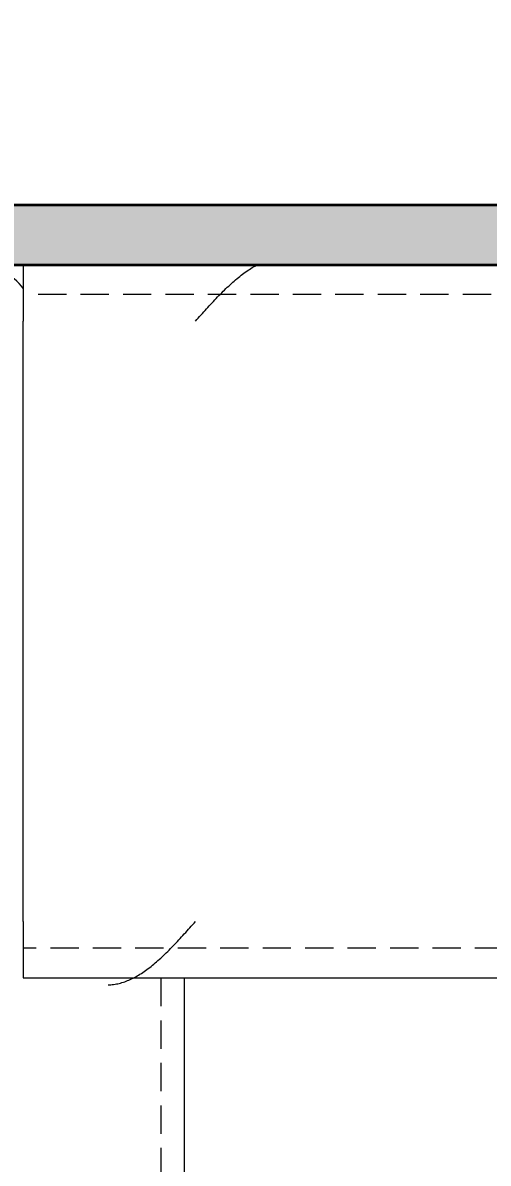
# Model space of a CAD drawing. Header units: centimetres. Extents: x -11896 to 2794, y -437 to 1921.
# Drawn here: x -3514.93 to -3507.1, y 371.74 to 390.93 of the extents above; entities that cross this region are included whole.
import ezdxf

# ---------------------------------------------------------------- set-up
doc = ezdxf.new("R2010")
doc.units = ezdxf.units.CM
doc.linetypes.add('Hidden', pattern=[0.714375, 0.47625, -0.238125])
for name, color, linetype, lineweight in [('A-ANNO-DIMS', 7, 'Continuous', 9), ('A-ANNO-DIMS-100', 7, 'Continuous', 9), ('A-FLOR', 7, 'Continuous', 9), ('S-BEAM', 7, 'Continuous', 9), ('S-COLS', 7, 'Continuous', 9)]:
    doc.layers.add(name, color=color, linetype=linetype, lineweight=lineweight)
doc.styles.add('Century Gothic_1', font='GOTHIC.TTF', dxfattribs={"height": 15})
doc.dimstyles.new('FCA_N_Cotas_E100', dxfattribs={"dimscale": 30.48, "dimtxt": 15.662524, "dimasz": 0.492126, "dimexe": 0.656168, "dimexo": 0.656168, "dimgap": 0.032808, "dimtad": 1, "dimlfac": 0.01, "dimrnd": 0.01, "dimzin": 0, "dimdsep": 46, "dimtxsty": 'Century Gothic_1', "dimblk1": 'OBLIQUE', "dimblk2": 'OBLIQUE', "dimsah": 1, "dimcen": 0.09, "dimdle": 0.656168, "dimazin": 2, "dimtfac": 1, "dimtdec": 4, "dimtix": 1, "dimtmove": 0, "dimatfit": 3, "dimfxl": 1, "dimtvp": 1, "dimtolj": 1, "dimtzin": 0, "dimarcsym": 2})
pattern_1 = [(45, (-5061.785, 712), (-25.1447, 25.1447), []), (45, (-5061.785, 750.1), (-25.1447, 25.1447), [])]

# ---------------------------------------------------------------- blocks, each defined once
blk = doc.blocks.new('FP_37-Sección 2-2')
at = {"layer": 'S-COLS'}
blk.add_line((-4962.871, 94), (-4962.871, 374.859), dxfattribs=at)
blk = doc.blocks.new('HSS Rectangular-Column - 100 x 100 mm-V36-Sección 2-2')
at = {"layer": 'S-COLS', "true_color": 0xc0c0c0}
h = blk.add_hatch(dxfattribs=at)
h.set_pattern_fill('FP_7', color=9, style=0, pattern_type=2)
h.set_pattern_definition(pattern_1)
h.paths.add_polyline_path([(-4964.776, 94), (-4964.776, 374.859), (-4965.589, 374.891), (-4965.7, 375.563), (-4965.877, 375.137), (-4966.549, 374.859), (-4969.82, 374.93), (-4970.32, 375.137), (-4970.599, 375.859), (-4970.966, 375.809), (-4970.966, 94), (-4968.768, 94)])
h.paths.add_polyline_path([(-4967.051, 375.359), (-4966.378, 375.638), (-4966.378, 375.859), (-4969.89, 375.809), (-4969.82, 375.638), (-4969.146, 375.359), (-4968.768, 375.359)])
at = {"layer": 'S-COLS', "linetype": 'Hidden'}
blk.add_line((-4963.271, 374.859), (-4963.271, 94), dxfattribs=at)
at = {"layer": 'S-COLS'}
blk.add_blockref('FP_37-Sección 2-2', (0, 0), dxfattribs=at)
blk = doc.blocks.new('HSS Rectangular - 50 x 120-1656613-Sección 2-2')
at = {"layer": 'S-BEAM'}
blk.add_ellipse((-4966.363, 385.909), major_axis=(0, 0.95), ratio=0.99994, start_param=5.321561, end_param=6.283185, dxfattribs=at)
blk = doc.blocks.new('FP_82-Sección 2-2')
at = {"layer": 'S-BEAM', "color": 9, "true_color": 0xc0c0c0}
for p, q in [((-4961.757, 386.796), (-4961.734, 386.81)), ((-4961.734, 386.81), (-4961.71, 386.824)), ((-4961.71, 386.824), (-4961.687, 386.837)), ((-4961.687, 386.837), (-4961.664, 386.849)), ((-4961.664, 386.849), (-4961.641, 386.861)), ((-4962.014, 386.605), (-4961.99, 386.625)), ((-4961.99, 386.625), (-4961.967, 386.644)), ((-4961.967, 386.644), (-4961.944, 386.663)), ((-4961.944, 386.663), (-4961.92, 386.681)), ((-4961.92, 386.681), (-4961.897, 386.699)), ((-4961.897, 386.699), (-4961.874, 386.716)), ((-4961.874, 386.716), (-4961.85, 386.733)), ((-4961.85, 386.733), (-4961.827, 386.75)), ((-4961.827, 386.75), (-4961.804, 386.765)), ((-4961.804, 386.765), (-4961.78, 386.781)), ((-4961.78, 386.781), (-4961.757, 386.796)), ((-4962.223, 386.412), (-4962.2, 386.434)), ((-4962.2, 386.434), (-4962.177, 386.457)), ((-4962.177, 386.457), (-4962.153, 386.479)), ((-4962.153, 386.479), (-4962.13, 386.501)), ((-4962.13, 386.501), (-4962.107, 386.523)), ((-4962.107, 386.523), (-4962.084, 386.544)), ((-4962.084, 386.544), (-4962.06, 386.565)), ((-4962.06, 386.565), (-4962.037, 386.585)), ((-4962.037, 386.585), (-4962.014, 386.605)), ((-4962.41, 386.218), (-4962.387, 386.243)), ((-4962.387, 386.243), (-4962.363, 386.268)), ((-4962.363, 386.268), (-4962.34, 386.293)), ((-4962.34, 386.293), (-4962.317, 386.317)), ((-4962.317, 386.317), (-4962.293, 386.341)), ((-4962.293, 386.341), (-4962.27, 386.365)), ((-4962.27, 386.365), (-4962.247, 386.388)), ((-4962.247, 386.388), (-4962.223, 386.412)), ((-4962.596, 386.013), (-4962.573, 386.039)), ((-4962.573, 386.039), (-4962.55, 386.065)), ((-4962.55, 386.065), (-4962.527, 386.091)), ((-4962.527, 386.091), (-4962.503, 386.117)), ((-4962.503, 386.117), (-4962.48, 386.142)), ((-4962.48, 386.142), (-4962.457, 386.168)), ((-4962.457, 386.168), (-4962.433, 386.193)), ((-4962.433, 386.193), (-4962.41, 386.218)), ((-4962.69, 385.909), (-4962.666, 385.935)), ((-4962.666, 385.935), (-4962.643, 385.961)), ((-4962.643, 385.961), (-4962.62, 385.987)), ((-4962.62, 385.987), (-4962.596, 386.013))]:
    blk.add_line(p, q, dxfattribs=at)
blk = doc.blocks.new('FP_83-Sección 2-2')
at = {"layer": 'S-BEAM', "color": 9, "true_color": 0xc0c0c0}
for p, q in [((-4962.83, 375.652), (-4962.807, 375.678)), ((-4962.807, 375.678), (-4962.783, 375.704)), ((-4962.783, 375.704), (-4962.76, 375.73)), ((-4962.76, 375.73), (-4962.737, 375.756)), ((-4962.737, 375.756), (-4962.713, 375.783)), ((-4962.713, 375.783), (-4962.69, 375.809)), ((-4962.993, 375.474), (-4962.97, 375.499)), ((-4962.97, 375.499), (-4962.946, 375.524)), ((-4962.946, 375.524), (-4962.923, 375.55)), ((-4962.923, 375.55), (-4962.9, 375.575)), ((-4962.9, 375.575), (-4962.877, 375.601)), ((-4962.877, 375.601), (-4962.853, 375.627)), ((-4962.853, 375.627), (-4962.83, 375.652)), ((-4963.18, 375.283), (-4963.156, 375.306)), ((-4963.156, 375.306), (-4963.133, 375.329)), ((-4963.133, 375.329), (-4963.11, 375.353)), ((-4963.11, 375.353), (-4963.086, 375.377)), ((-4963.086, 375.377), (-4963.063, 375.401)), ((-4963.063, 375.401), (-4963.04, 375.425)), ((-4963.04, 375.425), (-4963.016, 375.45)), ((-4963.016, 375.45), (-4962.993, 375.474)), ((-4963.39, 375.093), (-4963.366, 375.112)), ((-4963.366, 375.112), (-4963.343, 375.132)), ((-4963.343, 375.132), (-4963.32, 375.153)), ((-4963.32, 375.153), (-4963.296, 375.174)), ((-4963.296, 375.174), (-4963.273, 375.195)), ((-4963.273, 375.195), (-4963.25, 375.216)), ((-4963.25, 375.216), (-4963.226, 375.238)), ((-4963.226, 375.238), (-4963.203, 375.261)), ((-4963.203, 375.261), (-4963.18, 375.283)), ((-4963.669, 374.894), (-4963.646, 374.908)), ((-4963.646, 374.908), (-4963.623, 374.922)), ((-4963.623, 374.922), (-4963.599, 374.937)), ((-4963.599, 374.937), (-4963.576, 374.952)), ((-4963.576, 374.952), (-4963.553, 374.968)), ((-4963.553, 374.968), (-4963.529, 374.984)), ((-4963.529, 374.984), (-4963.506, 375.001)), ((-4963.506, 375.001), (-4963.483, 375.019)), ((-4963.483, 375.019), (-4963.459, 375.036)), ((-4963.459, 375.036), (-4963.436, 375.055)), ((-4963.436, 375.055), (-4963.413, 375.073)), ((-4963.413, 375.073), (-4963.39, 375.093)), ((-4964.159, 374.743), (-4964.136, 374.744)), ((-4964.136, 374.744), (-4964.112, 374.745)), ((-4964.112, 374.745), (-4964.089, 374.748)), ((-4964.089, 374.748), (-4964.066, 374.75)), ((-4964.066, 374.75), (-4964.042, 374.754)), ((-4964.042, 374.754), (-4964.019, 374.758)), ((-4964.019, 374.758), (-4963.996, 374.763)), ((-4963.996, 374.763), (-4963.972, 374.768)), ((-4963.972, 374.768), (-4963.949, 374.774)), ((-4963.949, 374.774), (-4963.926, 374.781)), ((-4963.926, 374.781), (-4963.902, 374.788)), ((-4963.902, 374.788), (-4963.879, 374.796)), ((-4963.879, 374.796), (-4963.856, 374.805)), ((-4963.856, 374.805), (-4963.833, 374.814)), ((-4963.833, 374.814), (-4963.809, 374.824)), ((-4963.809, 374.824), (-4963.786, 374.834)), ((-4963.786, 374.834), (-4963.763, 374.845)), ((-4963.763, 374.845), (-4963.739, 374.856)), ((-4963.739, 374.856), (-4963.716, 374.868)), ((-4963.716, 374.868), (-4963.693, 374.881)), ((-4963.693, 374.881), (-4963.669, 374.894))]:
    blk.add_line(p, q, dxfattribs=at)
at = {"layer": 'S-BEAM'}
blk.add_line((-4965.589, 374.859), (-4616.753, 374.859), dxfattribs=at)
blk = doc.blocks.new('HSS Rectangular - 50 x 120-1656454-Sección 2-2')
at = {"layer": 'S-BEAM', "true_color": 0xc0c0c0}
h = blk.add_hatch(dxfattribs=at)
h.set_pattern_fill('FP_7', color=9, style=0, pattern_type=2)
h.set_pattern_definition(pattern_1)
h.paths.add_polyline_path([(-4965.589, 375.809), (-4615.531, 375.859), (-4615.531, 385.909), (-4965.589, 385.909), (-4965.589, 376.981)])
at = {"layer": 'S-BEAM'}
for p, q in [((-4965.589, 386.859), (-4965.589, 385.909)), ((-4965.589, 375.809), (-4965.589, 385.909)), ((-4965.589, 375.809), (-4965.589, 374.859))]:
    blk.add_line(p, q, dxfattribs=at)
at = {"layer": 'S-BEAM', "linetype": 'Hidden'}
for p, q in [((-4615.531, 386.359), (-4965.589, 386.359)), ((-4616.753, 375.359), (-4965.589, 375.359))]:
    blk.add_line(p, q, dxfattribs=at)
at = {"layer": 'S-BEAM'}
for name in ['FP_82-Sección 2-2', 'FP_83-Sección 2-2']:
    blk.add_blockref(name, (0, 0), dxfattribs=at)
blk = doc.blocks.new('DIMBLOCK37-Sección 2-2')
at = {"layer": 'A-ANNO-DIMS-100'}
for p, q in [((-3517.212, 440.395), (-3517.212, 460.395)), ((-3161.095, 440.395), (-3161.095, 460.395)), ((-3161.095, 440.395), (-3537.212, 440.395)), ((-3517.212, 440.395), (-3517.212, 395.859)), ((-3161.095, 440.395), (-3161.095, 395.859))]:
    blk.add_line(p, q, dxfattribs=at)
at = {"layer": 'A-ANNO-DIMS-100', "lineweight": 35}
for p, q in [((-3517.212, 440.395), (-3509.712, 447.895)), ((-3161.095, 440.395), (-3153.595, 447.895)), ((-3517.212, 440.395), (-3524.712, 432.895)), ((-3161.095, 440.395), (-3168.595, 432.895))]:
    blk.add_line(p, q, dxfattribs=at)
at = {"layer": 'A-ANNO-DIMS-100', "color": 0, "insert": (-3359.539, 460.621), "char_height": 15, "width": 48.92674, "attachment_point": 1, "line_spacing_factor": 0.984502, "style": 'Century Gothic_1'}
blk.add_mtext('3.56', dxfattribs=at)
blk = doc.blocks.new('_Oblique')
at = {"color": 0, "linetype": 'ByBlock', "lineweight": -2}
blk.add_line((-0.5, -0.5), (0.5, 0.5), dxfattribs=at)

msp = doc.modelspace()

# ---------------------------------------------------------------- hatches: boundary and pattern name
at = {"layer": 'A-FLOR', "true_color": 0x9a9a9a}
msp.add_hatch(color=253, dxfattribs=at).paths.add_polyline_path([(-2269.9, 386.859), (-2238.875, 386.859), (-2238.875, 387.859), (-3524.545, 387.859), (-3524.545, 386.859), (-2290.196, 386.859)])

# ---------------------------------------------------------------- linework, layer by layer
at = {"layer": 'A-FLOR', "lineweight": 35}
for p, q in [((-2238.875, 387.859), (-3524.545, 387.859)), ((-3524.545, 386.859), (-2238.875, 386.859))]:
    msp.add_line(p, q, dxfattribs=at)

# ---------------------------------------------------------------- block references
at = {"layer": 'S-BEAM'}
for name in ['HSS Rectangular - 50 x 120-1656613-Sección 2-2', 'HSS Rectangular - 50 x 120-1656454-Sección 2-2']:
    msp.add_blockref(name, (1450.659, 0), dxfattribs=at)
at = {"layer": 'S-COLS'}
msp.add_blockref('HSS Rectangular-Column - 100 x 100 mm-V36-Sección 2-2', (1450.659, 0), dxfattribs=at)

# ---------------------------------------------------------------- dimensions: what is measured, and where the dimension line sits
at = {"layer": 'A-ANNO-DIMS'}
dim = msp.add_linear_dim(base=(-3517.212, 440.395), p1=(-3161.095, 375.859), p2=(-3517.212, 375.859), dimstyle='FCA_N_Cotas_E100', override={"dimpost": '<>', "dimfxl": 356.117348}, dxfattribs=at)
dim.commit()
dim.dimension.update_dxf_attribs({"geometry": 'DIMBLOCK37-Sección 2-2', "text_midpoint": (-3339.153, 449.272)})

doc.saveas('drawing.dxf')
